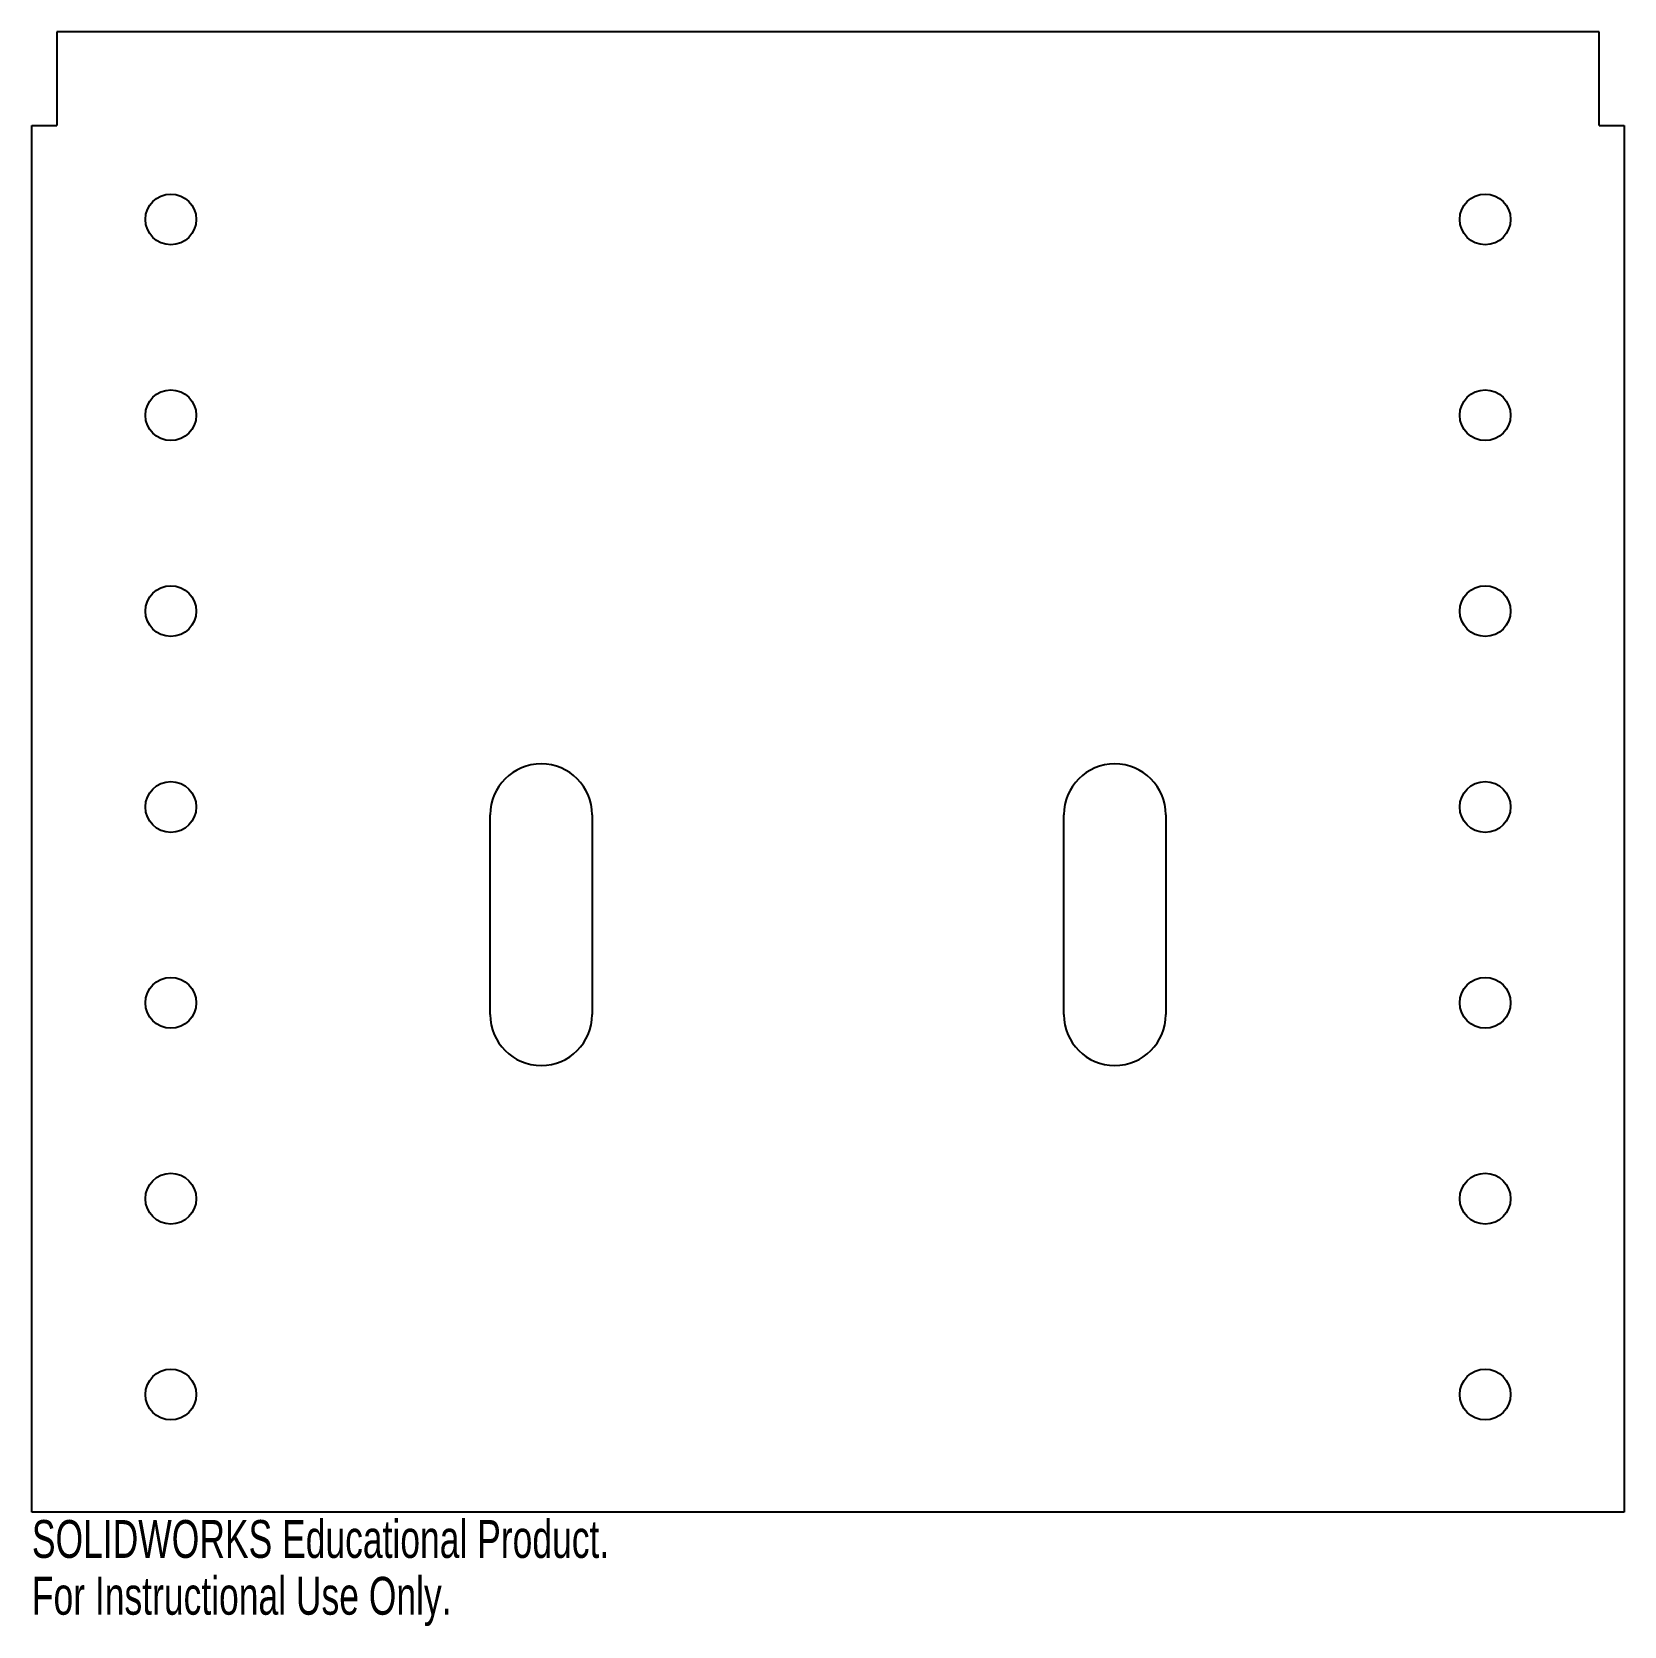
# Model space of a CAD drawing. Header units: millimetres. Extents: x -0.203 to 0, y -0.252 to -0.048.
import ezdxf

# ---------------------------------------------------------------- set-up
doc = ezdxf.new("R2010")
doc.units = ezdxf.units.MM
doc.styles.add('SLDTEXTSTYLE0', font='TXT', dxfattribs={"width": 0.7})

msp = doc.modelspace()

# ---------------------------------------------------------------- linework, layer by layer
at = {"color": 7, "linetype": 'Continuous', "lineweight": 25}
for p, q in [((-0.20003, -0.04806), (-0.20003, -0.06)), ((-0.00317, -0.04806), (-0.20003, -0.04806)), ((-0.00317, -0.06), (-0.00317, -0.04806)), ((-0.2032, -0.237), (-0.2032, -0.06)), ((-0.2032, -0.06), (-0.20003, -0.06)), ((-0.00317, -0.06), (0, -0.06)), ((0, -0.06), (0, -0.237)), ((-0.1447, -0.1735), (-0.1447, -0.148)), ((-0.1317, -0.148), (-0.1317, -0.1735)), ((-0.0715, -0.1735), (-0.0715, -0.148)), ((-0.0585, -0.148), (-0.0585, -0.1735)), ((0, -0.237), (-0.2032, -0.237))]:
    msp.add_line(p, q, dxfattribs=at)
for centre in [(-0.18547, -0.072), (-0.01773, -0.072), (-0.18547, -0.097), (-0.01773, -0.097), (-0.18547, -0.122), (-0.01773, -0.122), (-0.18547, -0.147), (-0.01773, -0.147), (-0.18547, -0.172), (-0.01773, -0.172), (-0.18547, -0.197), (-0.01773, -0.197), (-0.18547, -0.222), (-0.01773, -0.222)]:
    msp.add_circle(centre, 0.00324, dxfattribs=at)
for centre, start, end in [((-0.1382, -0.148), 0, 180), ((-0.065, -0.148), 0, 180), ((-0.1382, -0.1735), 180, 0), ((-0.065, -0.1735), 180, 0)]:
    msp.add_arc(centre, 0.0065, start, end, dxfattribs=at)

# ---------------------------------------------------------------- texts
at = {"color": 7, "linetype": 'Continuous', "char_height": 0.0048336, "attachment_point": 1, "style": 'SLDTEXTSTYLE0'}
for s, insert in [('SOLIDWORKS Educational Product.', (-0.2032, -0.23802)), ('For Instructional Use Only.', (-0.2032, -0.24527))]:
    msp.add_mtext(s, dxfattribs=dict(at, insert=insert))

doc.saveas('drawing.dxf')
